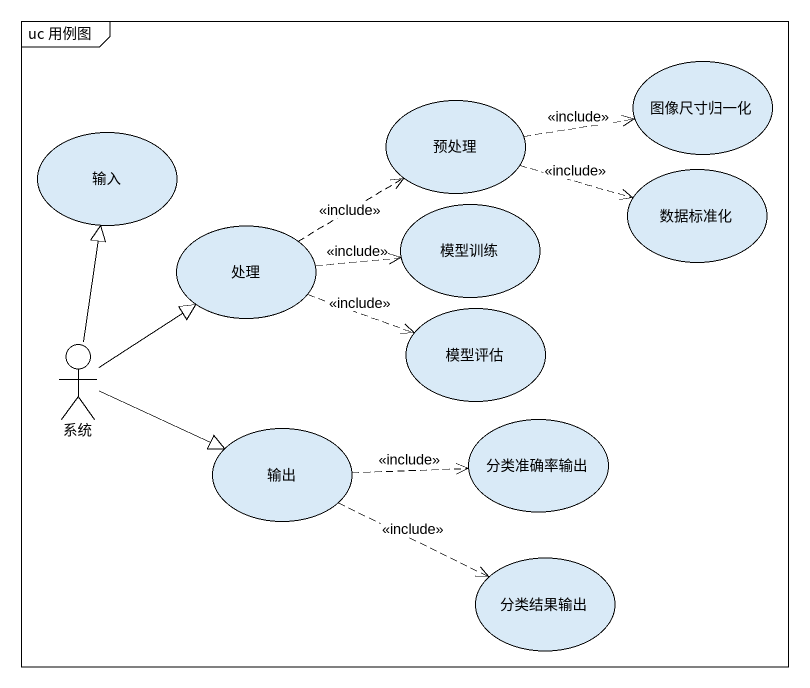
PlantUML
@startuml
mainframe uc 用例图
usecase 图像尺寸归一化
usecase 输入
usecase 预处理
usecase 模型训练
usecase 数据标准化
usecase 处理
usecase 模型评估
actor 系统
usecase 输出
usecase 分类准确率输出
usecase 分类结果输出
预处理 .right.> 图像尺寸归一化 : <<include>>
预处理 .right.> 数据标准化 : <<include>>
处理 .right.> 预处理 : <<include>>
处理 .right.> 模型训练 : <<include>>
处理 .right.> 模型评估 : <<include>>
系统 -up-|> 输入
系统 -up-|> 处理
系统 -right-|> 输出
输出 .right.> 分类准确率输出 : <<include>>
输出 .right.> 分类结果输出 : <<include>>
@enduml
